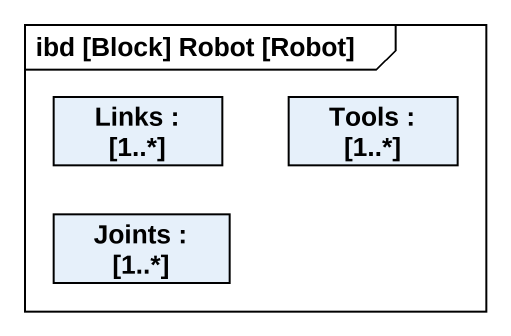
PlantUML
@startuml
mainframe ibd [Block] Robot [Robot]
rectangle "Links :  [1..*]" as Links
rectangle "Tools :  [1..*]" as Tools
rectangle "Joints :  [1..*]" as Joints
@enduml
